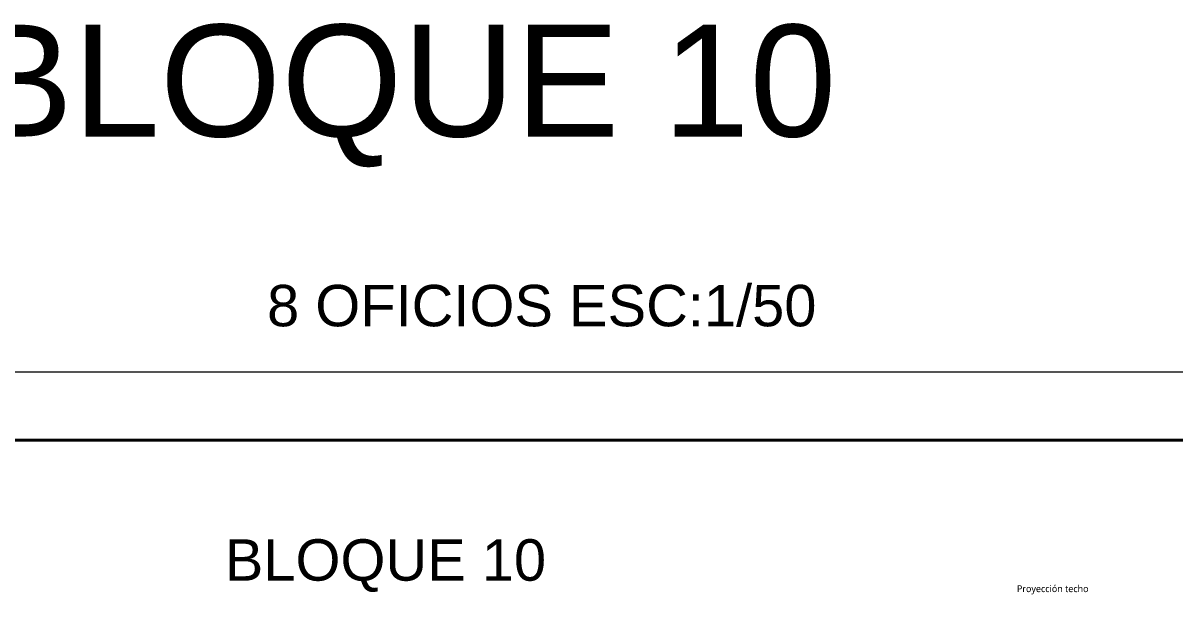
# Model space of a CAD drawing. Header units: metres. Extents: x -17 to 101, y 0 to 79.
# Drawn here: x 68.83 to 85.65, y 70.17 to 78.52 of the extents above; entities that cross this region are included whole.
import ezdxf
from ezdxf.enums import TextEntityAlignment as Align

# ---------------------------------------------------------------- set-up
doc = ezdxf.new("R2010")
doc.units = ezdxf.units.M
doc.layers.add('Cotas varias El', color=253, linetype='Continuous', lineweight=13)
doc.styles.add('Generales', font='trebuc.ttf', dxfattribs={"height": 0.1})
doc.styles.add('TITULOS', font='swissek.ttf')

msp = doc.modelspace()

# ---------------------------------------------------------------- linework, layer by layer
at = {"layer": 'Cotas varias El'}
msp.add_lwpolyline([(50.439, 73.43), (100.539, 73.43), (100.539, 37.93), (50.439, 37.93), (50.439, 73.43)], dxfattribs=at)
at = {"layer": 'Cotas varias El', "lineweight": 40}
msp.add_lwpolyline([(51.439, 72.43), (99.539, 72.43), (99.539, 38.93), (51.439, 38.93)], close=True, dxfattribs=at)

# ---------------------------------------------------------------- texts
at = {"lineweight": 25, "style": 'TITULOS'}
msp.add_text('BLOQUE 10', height=1.6318, dxfattribs=at).set_placement((68.038, 76.863))
msp.add_text('8 OFICIOS ESC:1/50', height=0.60436, dxfattribs=at).set_placement((76.404, 74.093, 0), align=Align.CENTER)
at = {"layer": 'Cotas varias El', "style": 'TITULOS'}
msp.add_text('BLOQUE 10', height=0.6044, dxfattribs=at).set_placement((71.775, 70.38))
at = {"layer": 'Cotas varias El', "insert": (83.343, 70.313), "char_height": 0.115, "attachment_point": 1, "style": 'Generales'}
msp.add_mtext('{\\H0.86957x;Proyección techo} ', dxfattribs=at)

doc.saveas('drawing.dxf')
